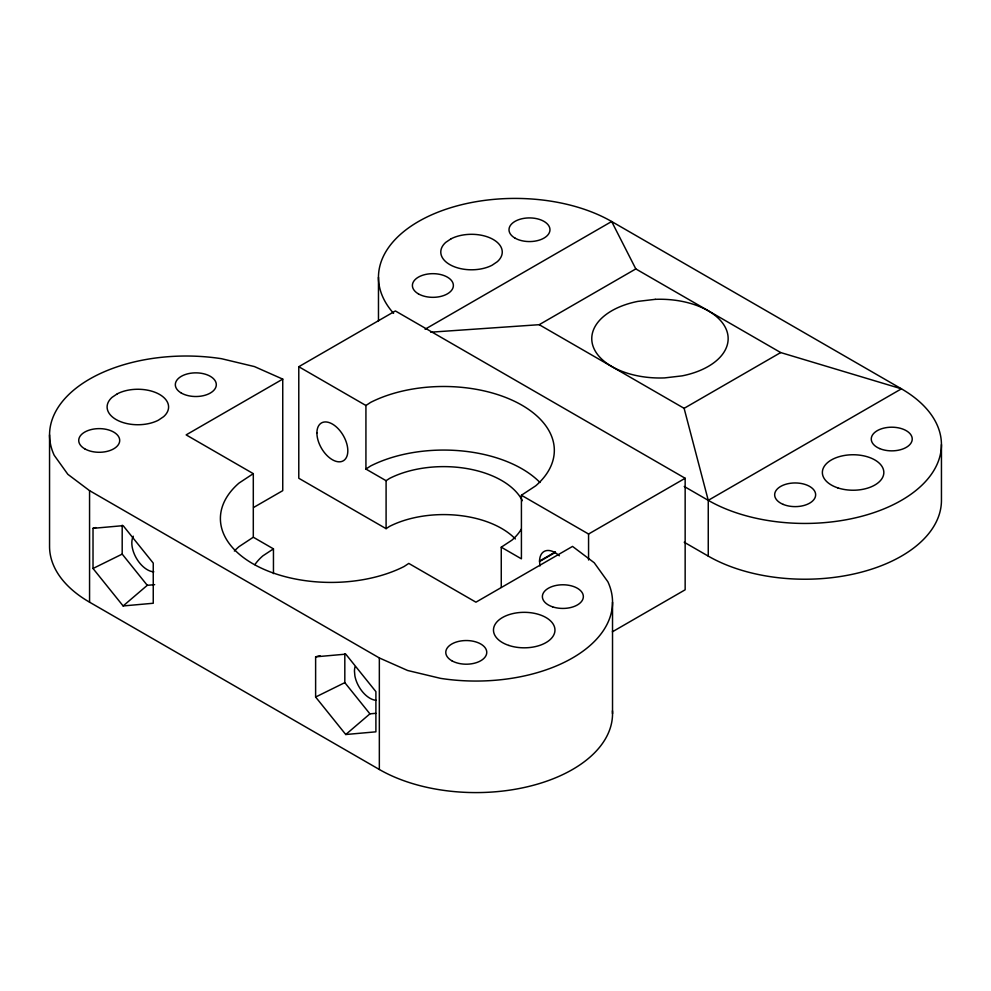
<?xml version="1.0" encoding="UTF-8"?>
<svg xmlns="http://www.w3.org/2000/svg" width="991" height="991" viewBox="0 0 991 991"><rect width="100%" height="100%" fill="white"/><g stroke="black" fill="none" stroke-linecap="round" stroke-linejoin="round"><path stroke-width="1.49" d="M320.006 655.695L315.621 656.835L315.621 697.032L345.76 734.517L369.916 713.854L375.812 713.322M95.941 527.571L93.018 528.339L93.018 568.487L123.132 605.947L147.275 585.322L154.658 584.665M282.745 379.119L186.147 434.888L253.3 473.648L238.98 483.1A110.645 63.882 0 0 0 258.168 566.604A110.645 63.882 0 0 0 404.08 566.518L408.788 563.421L475.928 602.181L572.525 546.413L594.228 562.752L607.879 581.767A136.597 78.871 0 0 1 440.574 678.364L407.623 670.486L379.342 657.95L89.562 490.644L67.846 474.317L54.208 455.29A136.597 78.871 0 0 1 221.513 358.705L254.452 366.583L282.745 379.119L282.745 490.656L253.634 507.454M612.376 631.812L685.153 589.794L685.153 478.257L395.384 310.951L298.786 366.72L298.786 478.257L386.094 528.661L386.094 480.697L365.927 469.065L365.927 405.492L370.634 402.383A110.645 63.882 0 0 1 516.546 402.296A110.645 63.882 0 0 1 535.735 485.813L521.415 495.252L521.415 558.837L501.26 547.193L511.876 540.194A81.956 47.32 0 0 0 521.316 529.107M253.3 473.648L253.3 537.221L238.98 546.673A110.645 63.882 0 0 0 234.347 551.046M365.927 469.065L370.634 465.968A110.645 63.882 0 0 1 539.971 482.481M253.3 537.221L273.454 548.865L262.85 555.864A81.956 47.32 0 0 0 254.873 564.635M386.094 480.697L389.574 478.405A81.956 47.32 0 0 1 522.344 500.666M386.094 528.661L389.574 526.37A81.956 47.32 0 0 1 515.345 538.955M425.089 329.223L611.658 221.513L901.438 388.819A136.597 78.871 0 0 1 901.438 500.344A136.597 78.871 0 0 1 708.255 500.344L684.224 486.47M430.701 332.196L539.215 324.689L635.813 268.92L780.697 352.561L901.438 388.819L708.255 500.344L708.255 556.112A136.597 78.871 0 0 0 857.128 573.219A136.597 78.871 0 0 0 941.45 500.356L941.45 444.587M539.215 324.689L684.112 408.329L780.697 352.561M539.971 565.948L539.538 561.067L555.344 551.937M539.575 561.513L555.381 552.383M521.415 495.252L588.567 534.025L685.153 478.257M93.018 568.487L122.19 554.105L122.19 525.205M315.621 697.032L344.818 682.638L344.818 653.738M93.018 528.339L123.132 525.651L153.246 563.111L153.246 603.259L123.132 605.947M315.621 656.835L345.76 654.147L375.899 691.644L375.899 731.829L345.76 734.517M684.224 542.238L708.255 556.112M298.786 366.72L365.927 405.492M49.55 434.888L49.55 546.413A136.597 78.871 0 0 0 89.562 602.181L379.342 769.487A136.597 78.871 0 0 0 530.544 786.012A136.597 78.871 0 0 0 612.438 710.795M344.818 682.638L369.916 713.854M122.19 554.105L147.275 585.322M635.813 268.92L611.658 221.513A136.597 78.871 0 0 0 434.578 213.561A136.597 78.871 0 0 0 393.576 313.342M684.112 408.329L708.255 500.344M612.525 602.181L612.525 713.718M588.567 534.025L588.567 560.002M501.26 547.193L501.26 587.415M379.342 657.95L379.342 769.487M378.475 277.282L378.475 320.997M273.454 548.865L273.454 573.616M89.562 490.644L89.562 602.181M376.109 700.315A21.852 12.623 60 0 1 354.889 675.936L354.456 671.056A21.852 12.623 60 0 1 355.088 666.807M153.816 571.807A21.852 12.623 60 0 1 136.349 558.168A21.852 12.623 60 0 1 133.277 536.23M539.538 561.067A21.852 12.623 60 0 1 559.345 555.802M117.297 393.811L112.082 397.329A30.733 17.739 0 0 0 117.892 420.494A30.733 17.739 0 0 0 158.411 420.184L163.626 416.666A30.733 17.739 0 0 0 157.817 393.514A30.733 17.739 0 0 0 117.297 393.811M450.967 238.856L445.752 242.374A30.733 17.739 0 0 0 451.562 265.538A30.733 17.739 0 0 0 492.081 265.241L497.296 261.711A30.733 17.739 0 0 0 491.486 238.558A30.733 17.739 0 0 0 450.967 238.856M655.274 299.344L637.832 301.388A68.193 39.38 0 0 0 593.114 346.429A68.193 39.38 0 0 0 664.639 377.905L682.093 375.874A68.193 39.38 0 0 0 726.799 330.821A68.193 39.38 0 0 0 655.274 299.344M181.328 393.055A20.489 11.83 0 0 0 215.604 387.754A20.489 11.83 0 0 0 190.507 373.26A20.489 11.83 0 0 0 181.328 393.055M451.785 660.737A20.489 11.83 0 0 0 486.061 655.435A20.489 11.83 0 0 0 460.964 640.942A20.489 11.83 0 0 0 451.785 660.737M552.619 606.851A20.489 11.83 0 0 0 583.352 596.607A20.489 11.83 0 0 0 552.619 586.362A20.489 11.83 0 0 0 552.619 606.851M316.909 432.956A21.852 12.623 60 0 0 340.086 461.794A21.852 12.623 60 0 0 340.086 430.874A21.852 12.623 60 0 0 316.909 432.956M84.731 448.824A20.489 11.83 0 0 0 119.007 443.522A20.489 11.83 0 0 0 93.91 429.029A20.489 11.83 0 0 0 84.731 448.824M508.854 645.438A30.733 17.739 0 0 0 554.96 630.065A30.733 17.739 0 0 0 508.854 614.705A30.733 17.739 0 0 0 508.854 645.438M514.986 238.1A20.489 11.83 0 0 0 549.274 232.798A20.489 11.83 0 0 0 524.177 218.317A20.489 11.83 0 0 0 514.986 238.1M418.4 293.869A20.489 11.83 0 0 0 452.676 288.567A20.489 11.83 0 0 0 427.579 274.073A20.489 11.83 0 0 0 418.4 293.869M879.649 448.576A20.489 11.83 0 0 0 912.116 440.301A20.489 11.83 0 0 0 883.464 428.211A20.489 11.83 0 0 0 879.649 448.576M783.187 504.394A20.489 11.83 0 0 0 815.543 495.983A20.489 11.83 0 0 0 786.73 484.004A20.489 11.83 0 0 0 783.187 504.394M837.742 487.857A30.733 17.739 0 0 0 883.836 472.484A30.733 17.739 0 0 0 837.742 457.124A30.733 17.739 0 0 0 837.742 487.857"/></g></svg>
